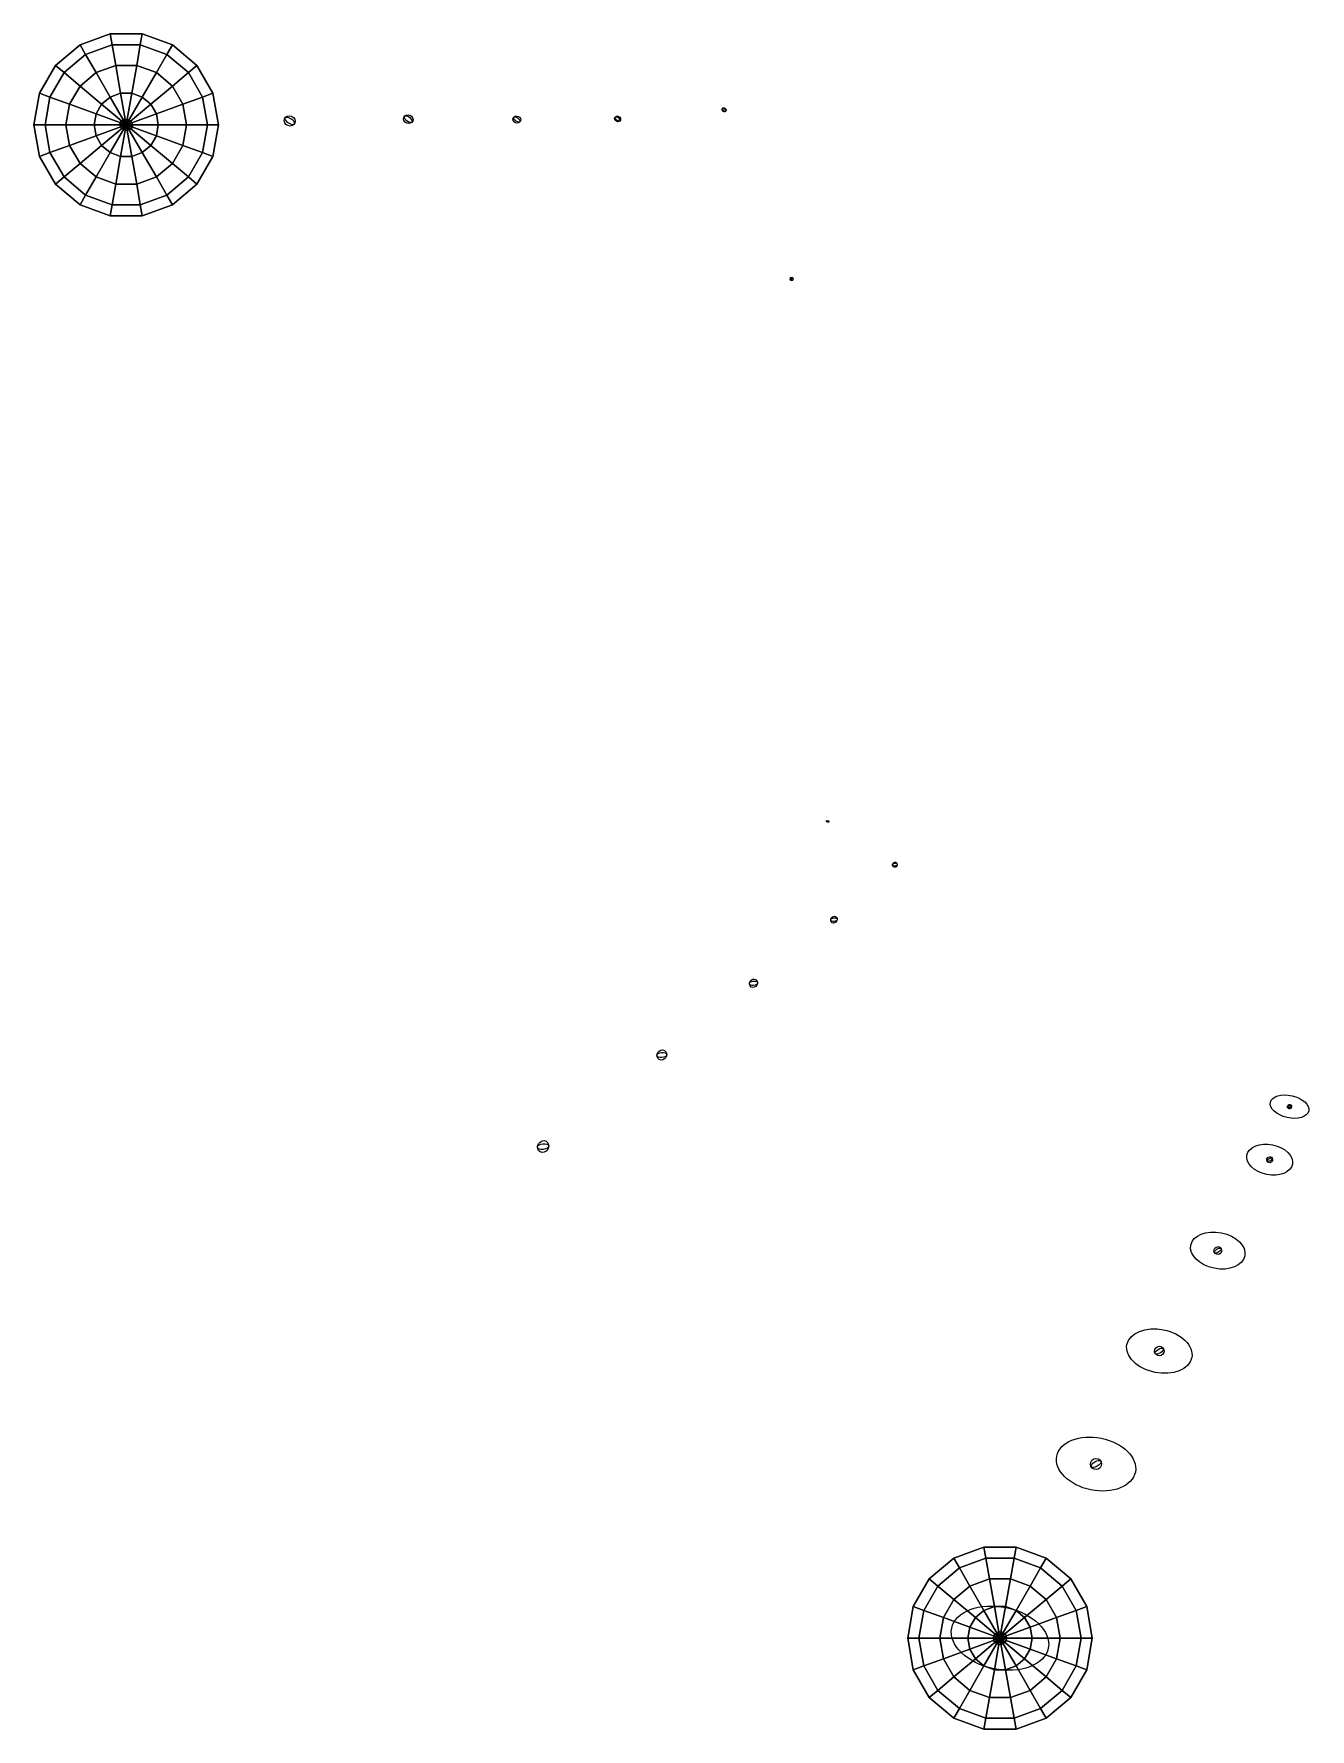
# Model space of a CAD drawing. Header units: metres. Extents: x -0.98 to 0.98, y -0.87 to 0.89.
# Drawn here: x -0.981 to -0.301, y -0.856 to 0.048 of the extents above; entities that cross this region are included whole.
import ezdxf

# ---------------------------------------------------------------- set-up
doc = ezdxf.new("R2010")
doc.units = ezdxf.units.M

msp = doc.modelspace()

# ---------------------------------------------------------------- linework, layer by layer
at = {"color": 0, "extrusion": (0.181038, 0.80355, 0.567038)}
msp.add_circle((0.18882, 7.65038, 4.56325), 0.0105, dxfattribs=at)
at = {"color": 0, "extrusion": (0.149884, 0.746003, 0.648856)}
msp.add_circle((0.2071, 5.99313, 4.31596), 0.01238, dxfattribs=at)
at = {"color": 0, "extrusion": (0.148732, 0.739775, 0.65621)}
msp.add_circle((0.2246, 4.75428, 3.26299), 0.01471, dxfattribs=at)
at = {"color": 0, "extrusion": (0.149362, 0.738587, 0.657404)}
msp.add_circle((0.24379, 3.45509, 2.0633), 0.01764, dxfattribs=at)
at = {"color": 0, "extrusion": (0.149833, 0.73984, 0.655886)}
msp.add_circle((0.26473, 2.05555, 0.7495), 0.0214, dxfattribs=at)
at = {"color": 0, "extrusion": (0.156265, 0.758939, 0.632133)}
msp.add_circle((0.29363, 0.55919, -0.68544), 0.02631, dxfattribs=at)
at = {"layer": '1', "color": 1, "extrusion": (0.47038, 0.774824, -0.422362)}
msp.add_circle((0.72328, 2.02055, -1.42323), 0.00303, dxfattribs=at)
at = {"layer": '1', "color": 1, "extrusion": (0.477483, 0.769772, -0.423629)}
msp.add_circle((0.66579, 3.73964, -2.20092), 0.00257, dxfattribs=at)
at = {"layer": '1', "color": 1, "extrusion": (0.483519, 0.766747, -0.422265)}
msp.add_circle((0.61365, 5.33061, -2.90639), 0.0021, dxfattribs=at)
at = {"layer": '1', "color": 1, "extrusion": (0.489148, 0.764749, -0.419397)}
msp.add_circle((0.56605, 6.80649, -3.53928), 0.00163, dxfattribs=at)
at = {"layer": '1', "color": 1, "extrusion": (0.474268, 0.787354, -0.393883)}
msp.add_circle((0.52937, 8.28936, -3.88894), 0.00117, dxfattribs=at)
at = {"layer": '1', "color": 1, "extrusion": (0.109949, 0.960091, -0.25717)}
msp.add_circle((0.51201, 9.29215, -2.92053), 0.000933, dxfattribs=at)
at = {"layer": '1', "color": 1, "extrusion": (-0.046466, 0.907824, -0.416769)}
msp.add_circle((0.54153, 7.48769, -3.83722), 0.0014, dxfattribs=at)
at = {"layer": '1', "color": 1, "extrusion": (-0.077703, 0.903528, -0.421426)}
msp.add_circle((0.58886, 6.07703, -3.23747), 0.00187, dxfattribs=at)
at = {"layer": '1', "color": 1, "extrusion": (-0.088041, 0.901885, -0.422909)}
msp.add_circle((0.63914, 4.54979, -2.56221), 0.00233, dxfattribs=at)
at = {"layer": '1', "color": 1, "extrusion": (-0.092684, 0.901378, -0.422999)}
msp.add_circle((0.69372, 2.8934, -1.82241), 0.0028, dxfattribs=at)
at = {"layer": '1', "color": 1, "extrusion": (-0.453541, 0.799468, 0.393893)}
msp.add_circle((0.52938, 8.28932, 3.22398), 0.00117, dxfattribs=at)
at = {"layer": '1', "color": 1, "extrusion": (-0.086355, 0.909032, -0.407681)}
msp.add_circle((0.75802, 1.09478, -1.00944), 0.00327, dxfattribs=at)
at = {"layer": '1', "color": 1, "extrusion": (-0.481986, 0.769277, 0.419407)}
msp.add_circle((0.56605, 6.80646, 2.81776), 0.00163, dxfattribs=at)
at = {"layer": '1', "color": 1, "extrusion": (-0.477514, 0.770497, 0.422274)}
msp.add_circle((0.61365, 5.33058, 2.12346), 0.0021, dxfattribs=at)
at = {"layer": '1', "color": 1, "extrusion": (-0.471543, 0.773421, 0.423636)}
msp.add_circle((0.6658, 3.73963, 1.35137), 0.00257, dxfattribs=at)
at = {"layer": '1', "color": 1, "extrusion": (-0.466554, 0.777131, 0.422368)}
msp.add_circle((0.72328, 2.02054, 0.50139), 0.00303, dxfattribs=at)
at = {"layer": '2', "color": 2, "extrusion": (-0.276814, 0.170895, 0.945605)}
msp.add_circle((0.60926, 2.90123, 8.40231), 0.00117, dxfattribs=at)
at = {"layer": '2', "color": 2, "extrusion": (-0.185871, 0.146293, 0.971623)}
msp.add_circle((0.63299, 1.82682, 7.13092), 0.00163, dxfattribs=at)
at = {"layer": '2', "color": 2, "extrusion": (-0.173795, 0.149778, 0.973325)}
msp.add_circle((0.68322, 1.43795, 5.54673), 0.0021, dxfattribs=at)
at = {"layer": '2', "color": 2, "extrusion": (-0.169083, 0.153248, 0.973615)}
msp.add_circle((0.7405, 1.05646, 3.81967), 0.00257, dxfattribs=at)
at = {"layer": '2', "color": 2, "extrusion": (-0.167042, 0.15736, 0.973311)}
msp.add_circle((0.80435, 0.65179, 1.94558), 0.00303, dxfattribs=at)
at = {"layer": '2', "color": 2, "extrusion": (-0.167371, 0.180116, 0.969301)}
msp.add_circle((0.89084, 0.2657, -0.0674), 0.0035, dxfattribs=at)
at = {"layer": '3', "color": 3, "extrusion": (0.254595, 0.473601, 0.843139)}
msp.add_circle((0.54387, 5.15932, 7.56328), 0.00117, dxfattribs=at)
at = {"layer": '3', "color": 3, "extrusion": (0.200338, 0.471033, 0.859065)}
msp.add_circle((0.85771, 0.52921, 0.1755), 0.0035, dxfattribs=at)
at = {"layer": '3', "color": 3, "extrusion": (0.174347, 0.448256, 0.876738)}
msp.add_circle((0.78815, 1.43681, 1.98638), 0.00303, dxfattribs=at)
at = {"layer": '3', "color": 3, "extrusion": (0.181868, 0.444743, 0.877)}
msp.add_circle((0.7246, 2.33268, 3.64772), 0.00257, dxfattribs=at)
at = {"layer": '3', "color": 3, "extrusion": (0.19415, 0.442446, 0.875527)}
msp.add_circle((0.66383, 3.18002, 5.16584), 0.0021, dxfattribs=at)
at = {"layer": '3', "color": 3, "extrusion": (0.221635, 0.44268, 0.868857)}
msp.add_circle((0.60045, 4.05199, 6.51123), 0.00163, dxfattribs=at)
at = {"layer": '3', "color": 3, "extrusion": (0.024114, -0.363031, -0.931465)}
msp.add_circle((-0.58131, 3.85123, -9.73935), 0.000933, dxfattribs=at)
at = {"layer": '3', "color": 3, "extrusion": (0.387767, -0.237691, 0.890584)}
msp.add_circle((-0.60929, 4.03574, 7.3773), 0.0014, dxfattribs=at)
at = {"layer": '3', "color": 3, "extrusion": (0.420235, -0.231401, 0.877415)}
msp.add_circle((-0.63891, 3.54514, 5.89763), 0.00187, dxfattribs=at)
at = {"layer": '3', "color": 3, "extrusion": (0.416038, -0.239519, 0.877236)}
msp.add_circle((-0.69491, 2.75324, 4.42841), 0.00233, dxfattribs=at)
at = {"layer": '3', "color": 3, "extrusion": (0.410841, -0.24451, 0.878308)}
msp.add_circle((-0.75692, 1.887, 2.83557), 0.0028, dxfattribs=at)
at = {"layer": '3', "color": 3, "extrusion": (0.410884, -0.235942, 0.880628)}
msp.add_circle((-0.826, 0.9716, 1.07974), 0.00327, dxfattribs=at)
at = {"layer": '4', "color": 4, "extrusion": (0.455529, 0.789047, -0.412187)}
msp.add_circle((0.8072, 0.19208, -0.59838), 0.0035, dxfattribs=at)
at = {"layer": '4', "color": 4, "extrusion": (-0.455577, 0.789035, 0.412157)}
msp.add_circle((0.80718, 0.19209, -0.42462), 0.0035, dxfattribs=at)
at = {"layer": '5', "color": 5, "extrusion": (0.78682, 0.617182, 0)}
msp.add_circle((0.29148, 10.4731, -0.50486), 0.0007, dxfattribs=at)
at = {"layer": '6', "color": 6}
msp.add_circle((-0.46599, -0.80721, -0.5), 0.0035, dxfattribs=at)
at = {"layer": 'Supports', "color": 1}
for points in [[(-0.93958, 0.04264, 0.39665), (-0.95371, 0.0375, 0.39665), (-0.95668, 0.04264, 0.41297), (-0.94061, 0.04849, 0.41297)], [(-0.94061, 0.04849, 0.41297), (-0.95668, 0.04264, 0.41297), (-0.95668, 0.04264, 0.43033), (-0.94061, 0.04849, 0.43033)], [(-0.94061, 0.04849, 0.43033), (-0.95668, 0.04264, 0.43033), (-0.95371, 0.0375, 0.44665), (-0.93958, 0.04264, 0.44665)], [(-0.92454, 0.04264, 0.39665), (-0.93958, 0.04264, 0.39665), (-0.94061, 0.04849, 0.41297), (-0.92351, 0.04849, 0.41297)], [(-0.92351, 0.04849, 0.41297), (-0.94061, 0.04849, 0.41297), (-0.94061, 0.04849, 0.43033), (-0.92351, 0.04849, 0.43033)], [(-0.92351, 0.04849, 0.43033), (-0.94061, 0.04849, 0.43033), (-0.93958, 0.04264, 0.44665), (-0.92454, 0.04264, 0.44665)], [(-0.91041, 0.0375, 0.39665), (-0.92454, 0.04264, 0.39665), (-0.92351, 0.04849, 0.41297), (-0.90744, 0.04264, 0.41297)], [(-0.90744, 0.04264, 0.43033), (-0.92351, 0.04849, 0.43033), (-0.92454, 0.04264, 0.44665), (-0.91041, 0.0375, 0.44665)], [(-0.90744, 0.04264, 0.41297), (-0.92351, 0.04849, 0.41297), (-0.92351, 0.04849, 0.43033), (-0.90744, 0.04264, 0.43033)], [(-0.95371, 0.0375, 0.39665), (-0.96523, 0.02783, 0.39665), (-0.96978, 0.03165, 0.41297), (-0.95668, 0.04264, 0.41297)], [(-0.95668, 0.04264, 0.41297), (-0.96978, 0.03165, 0.41297), (-0.96978, 0.03165, 0.43033), (-0.95668, 0.04264, 0.43033)], [(-0.95668, 0.04264, 0.43033), (-0.96978, 0.03165, 0.43033), (-0.96523, 0.02783, 0.44665), (-0.95371, 0.0375, 0.44665)], [(-0.94813, 0.02783, 0.38335), (-0.95668, 0.02066, 0.38335), (-0.96523, 0.02783, 0.39665), (-0.95371, 0.0375, 0.39665)], [(-0.95371, 0.0375, 0.44665), (-0.96523, 0.02783, 0.44665), (-0.95668, 0.02066, 0.45995), (-0.94813, 0.02783, 0.45995)], [(-0.93764, 0.03165, 0.38335), (-0.94813, 0.02783, 0.38335), (-0.95371, 0.0375, 0.39665), (-0.93958, 0.04264, 0.39665)], [(-0.93958, 0.04264, 0.44665), (-0.95371, 0.0375, 0.44665), (-0.94813, 0.02783, 0.45995), (-0.93764, 0.03165, 0.45995)], [(-0.92648, 0.03165, 0.38335), (-0.93764, 0.03165, 0.38335), (-0.93958, 0.04264, 0.39665), (-0.92454, 0.04264, 0.39665)], [(-0.92454, 0.04264, 0.44665), (-0.93958, 0.04264, 0.44665), (-0.93764, 0.03165, 0.45995), (-0.92648, 0.03165, 0.45995)], [(-0.91599, 0.02783, 0.38335), (-0.92648, 0.03165, 0.38335), (-0.92454, 0.04264, 0.39665), (-0.91041, 0.0375, 0.39665)], [(-0.91041, 0.0375, 0.44665), (-0.92454, 0.04264, 0.44665), (-0.92648, 0.03165, 0.45995), (-0.91599, 0.02783, 0.45995)], [(-0.90744, 0.02066, 0.38335), (-0.91599, 0.02783, 0.38335), (-0.91041, 0.0375, 0.39665), (-0.89889, 0.02783, 0.39665)], [(-0.89889, 0.02783, 0.44665), (-0.91041, 0.0375, 0.44665), (-0.91599, 0.02783, 0.45995), (-0.90744, 0.02066, 0.45995)], [(-0.89889, 0.02783, 0.39665), (-0.91041, 0.0375, 0.39665), (-0.90744, 0.04264, 0.41297), (-0.89434, 0.03165, 0.41297)], [(-0.89434, 0.03165, 0.43033), (-0.90744, 0.04264, 0.43033), (-0.91041, 0.0375, 0.44665), (-0.89889, 0.02783, 0.44665)], [(-0.89434, 0.03165, 0.41297), (-0.90744, 0.04264, 0.41297), (-0.90744, 0.04264, 0.43033), (-0.89434, 0.03165, 0.43033)], [(-0.96523, 0.02783, 0.39665), (-0.97275, 0.01481, 0.39665), (-0.97833, 0.01684, 0.41297), (-0.96978, 0.03165, 0.41297)], [(-0.96978, 0.03165, 0.41297), (-0.97833, 0.01684, 0.41297), (-0.97833, 0.01684, 0.43033), (-0.96978, 0.03165, 0.43033)], [(-0.96978, 0.03165, 0.43033), (-0.97833, 0.01684, 0.43033), (-0.97275, 0.01481, 0.44665), (-0.96523, 0.02783, 0.44665)], [(-0.95668, 0.02066, 0.38335), (-0.96226, 0.01099, 0.38335), (-0.97275, 0.01481, 0.39665), (-0.96523, 0.02783, 0.39665)], [(-0.96523, 0.02783, 0.44665), (-0.97275, 0.01481, 0.44665), (-0.96226, 0.01099, 0.45995), (-0.95668, 0.02066, 0.45995)], [(-0.94061, 0.01481, 0.37467), (-0.94516, 0.01099, 0.37467), (-0.95668, 0.02066, 0.38335), (-0.94813, 0.02783, 0.38335)], [(-0.94813, 0.02783, 0.45995), (-0.95668, 0.02066, 0.45995), (-0.94516, 0.01099, 0.46864), (-0.94061, 0.01481, 0.46864)], [(-0.93503, 0.01684, 0.37467), (-0.94061, 0.01481, 0.37467), (-0.94813, 0.02783, 0.38335), (-0.93764, 0.03165, 0.38335)], [(-0.93764, 0.03165, 0.45995), (-0.94813, 0.02783, 0.45995), (-0.94061, 0.01481, 0.46864), (-0.93503, 0.01684, 0.46864)], [(-0.92909, 0.01684, 0.37467), (-0.93503, 0.01684, 0.37467), (-0.93764, 0.03165, 0.38335), (-0.92648, 0.03165, 0.38335)], [(-0.92648, 0.03165, 0.45995), (-0.93764, 0.03165, 0.45995), (-0.93503, 0.01684, 0.46864), (-0.92909, 0.01684, 0.46864)], [(-0.92351, 0.01481, 0.37467), (-0.92909, 0.01684, 0.37467), (-0.92648, 0.03165, 0.38335), (-0.91599, 0.02783, 0.38335)], [(-0.91599, 0.02783, 0.45995), (-0.92648, 0.03165, 0.45995), (-0.92909, 0.01684, 0.46864), (-0.92351, 0.01481, 0.46864)], [(-0.91896, 0.01099, 0.37467), (-0.92351, 0.01481, 0.37467), (-0.91599, 0.02783, 0.38335), (-0.90744, 0.02066, 0.38335)], [(-0.90744, 0.02066, 0.45995), (-0.91599, 0.02783, 0.45995), (-0.92351, 0.01481, 0.46864), (-0.91896, 0.01099, 0.46864)], [(-0.90186, 0.01099, 0.38335), (-0.90744, 0.02066, 0.38335), (-0.89889, 0.02783, 0.39665), (-0.89137, 0.01481, 0.39665)], [(-0.89137, 0.01481, 0.44665), (-0.89889, 0.02783, 0.44665), (-0.90744, 0.02066, 0.45995), (-0.90186, 0.01099, 0.45995)], [(-0.89137, 0.01481, 0.39665), (-0.89889, 0.02783, 0.39665), (-0.89434, 0.03165, 0.41297), (-0.88579, 0.01684, 0.41297)], [(-0.88579, 0.01684, 0.43033), (-0.89434, 0.03165, 0.43033), (-0.89889, 0.02783, 0.44665), (-0.89137, 0.01481, 0.44665)], [(-0.88579, 0.01684, 0.41297), (-0.89434, 0.03165, 0.41297), (-0.89434, 0.03165, 0.43033), (-0.88579, 0.01684, 0.43033)], [(-0.94516, 0.01099, 0.37467), (-0.94813, 0.00585, 0.37467), (-0.96226, 0.01099, 0.38335), (-0.95668, 0.02066, 0.38335)], [(-0.95668, 0.02066, 0.45995), (-0.96226, 0.01099, 0.45995), (-0.94813, 0.00585, 0.46864), (-0.94516, 0.01099, 0.46864)], [(-0.91599, 0.00585, 0.37467), (-0.91896, 0.01099, 0.37467), (-0.90744, 0.02066, 0.38335), (-0.90186, 0.01099, 0.38335)], [(-0.90186, 0.01099, 0.45995), (-0.90744, 0.02066, 0.45995), (-0.91896, 0.01099, 0.46864), (-0.91599, 0.00585, 0.46864)], [(-0.97275, 0.01481, 0.39665), (-0.97536, 0, 0.39665), (-0.9813, 0, 0.41297), (-0.97833, 0.01684, 0.41297)], [(-0.97833, 0.01684, 0.41297), (-0.9813, 0, 0.41297), (-0.9813, 0, 0.43033), (-0.97833, 0.01684, 0.43033)], [(-0.97833, 0.01684, 0.43033), (-0.9813, 0, 0.43033), (-0.97536, 0, 0.44665), (-0.97275, 0.01481, 0.44665)], [(-0.96226, 0.01099, 0.38335), (-0.9642, 0, 0.38335), (-0.97536, 0, 0.39665), (-0.97275, 0.01481, 0.39665)], [(-0.97275, 0.01481, 0.44665), (-0.97536, 0, 0.44665), (-0.9642, 0, 0.45995), (-0.96226, 0.01099, 0.45995)], [(-0.94813, 0.00585, 0.37467), (-0.94916, 0, 0.37467), (-0.9642, 0, 0.38335), (-0.96226, 0.01099, 0.38335)], [(-0.96226, 0.01099, 0.45995), (-0.9642, 0, 0.45995), (-0.94916, 0, 0.46864), (-0.94813, 0.00585, 0.46864)], [(-0.93206, 0, 0.37165), (-0.93206, 0, 0.37165), (-0.94813, 0.00585, 0.37467), (-0.94516, 0.01099, 0.37467)], [(-0.93206, 0, 0.37165), (-0.93206, 0, 0.37165), (-0.94516, 0.01099, 0.37467), (-0.94061, 0.01481, 0.37467)], [(-0.93206, 0, 0.37165), (-0.93206, 0, 0.37165), (-0.94061, 0.01481, 0.37467), (-0.93503, 0.01684, 0.37467)], [(-0.93206, 0, 0.37165), (-0.93206, 0, 0.37165), (-0.93503, 0.01684, 0.37467), (-0.92909, 0.01684, 0.37467)], [(-0.92909, 0.01684, 0.46864), (-0.93503, 0.01684, 0.46864), (-0.93206, 0, 0.47165)], [(-0.93206, 0, 0.37165), (-0.93206, 0, 0.37165), (-0.92909, 0.01684, 0.37467), (-0.92351, 0.01481, 0.37467)], [(-0.93206, 0, 0.37165), (-0.93206, 0, 0.37165), (-0.92351, 0.01481, 0.37467), (-0.91896, 0.01099, 0.37467)], [(-0.93206, 0, 0.37165), (-0.93206, 0, 0.37165), (-0.91896, 0.01099, 0.37467), (-0.91599, 0.00585, 0.37467)], [(-0.91496, 0, 0.37467), (-0.91599, 0.00585, 0.37467), (-0.90186, 0.01099, 0.38335), (-0.89992, 0, 0.38335)], [(-0.89992, 0, 0.45995), (-0.90186, 0.01099, 0.45995), (-0.91599, 0.00585, 0.46864), (-0.91496, 0, 0.46864)], [(-0.89992, 0, 0.38335), (-0.90186, 0.01099, 0.38335), (-0.89137, 0.01481, 0.39665), (-0.88876, 0, 0.39665)], [(-0.88876, 0, 0.44665), (-0.89137, 0.01481, 0.44665), (-0.90186, 0.01099, 0.45995), (-0.89992, 0, 0.45995)], [(-0.88876, 0, 0.39665), (-0.89137, 0.01481, 0.39665), (-0.88579, 0.01684, 0.41297), (-0.88282, 0, 0.41297)], [(-0.88282, 0, 0.43033), (-0.88579, 0.01684, 0.43033), (-0.89137, 0.01481, 0.44665), (-0.88876, 0, 0.44665)], [(-0.88282, 0, 0.41297), (-0.88579, 0.01684, 0.41297), (-0.88579, 0.01684, 0.43033), (-0.88282, 0, 0.43033)], [(-0.93206, 0, 0.37165), (-0.93206, 0, 0.37165), (-0.94916, 0, 0.37467), (-0.94813, 0.00585, 0.37467)], [(-0.93206, 0, 0.37165), (-0.93206, 0, 0.37165), (-0.91599, 0.00585, 0.37467), (-0.91496, 0, 0.37467)], [(-0.97536, 0, 0.39665), (-0.97275, -0.01481, 0.39665), (-0.97833, -0.01684, 0.41297), (-0.9813, 0, 0.41297)], [(-0.9813, 0, 0.41297), (-0.97833, -0.01684, 0.41297), (-0.97833, -0.01684, 0.43033), (-0.9813, 0, 0.43033)], [(-0.9813, 0, 0.43033), (-0.97833, -0.01684, 0.43033), (-0.97275, -0.01481, 0.44665), (-0.97536, 0, 0.44665)], [(-0.9642, 0, 0.38335), (-0.96226, -0.01099, 0.38335), (-0.97275, -0.01481, 0.39665), (-0.97536, 0, 0.39665)], [(-0.97536, 0, 0.44665), (-0.97275, -0.01481, 0.44665), (-0.96226, -0.01099, 0.45995), (-0.9642, 0, 0.45995)], [(-0.94916, 0, 0.37467), (-0.94813, -0.00585, 0.37467), (-0.96226, -0.01099, 0.38335), (-0.9642, 0, 0.38335)], [(-0.9642, 0, 0.45995), (-0.96226, -0.01099, 0.45995), (-0.94813, -0.00585, 0.46864), (-0.94916, 0, 0.46864)], [(-0.94813, -0.00585, 0.37467), (-0.94516, -0.01099, 0.37467), (-0.95668, -0.02066, 0.38335), (-0.96226, -0.01099, 0.38335)], [(-0.96226, -0.01099, 0.45995), (-0.95668, -0.02066, 0.45995), (-0.94516, -0.01099, 0.46864), (-0.94813, -0.00585, 0.46864)], [(-0.93206, 0, 0.37165), (-0.93206, 0, 0.37165), (-0.94813, -0.00585, 0.37467), (-0.94916, 0, 0.37467)], [(-0.93206, 0, 0.37165), (-0.93206, 0, 0.37165), (-0.94516, -0.01099, 0.37467), (-0.94813, -0.00585, 0.37467)], [(-0.93206, 0, 0.37165), (-0.93206, 0, 0.37165), (-0.94061, -0.01481, 0.37467), (-0.94516, -0.01099, 0.37467)], [(-0.93206, 0, 0.37165), (-0.93206, 0, 0.37165), (-0.93503, -0.01684, 0.37467), (-0.94061, -0.01481, 0.37467)], [(-0.93206, 0, 0.37165), (-0.93206, 0, 0.37165), (-0.92909, -0.01684, 0.37467), (-0.93503, -0.01684, 0.37467)], [(-0.93503, -0.01684, 0.46864), (-0.92909, -0.01684, 0.46864), (-0.93206, 0, 0.47165)], [(-0.93206, 0, 0.37165), (-0.93206, 0, 0.37165), (-0.92351, -0.01481, 0.37467), (-0.92909, -0.01684, 0.37467)], [(-0.93206, 0, 0.37165), (-0.93206, 0, 0.37165), (-0.91896, -0.01099, 0.37467), (-0.92351, -0.01481, 0.37467)], [(-0.93206, 0, 0.37165), (-0.93206, 0, 0.37165), (-0.91599, -0.00585, 0.37467), (-0.91896, -0.01099, 0.37467)], [(-0.93206, 0, 0.37165), (-0.93206, 0, 0.37165), (-0.91496, 0, 0.37467), (-0.91599, -0.00585, 0.37467)], [(-0.91896, -0.01099, 0.37467), (-0.91599, -0.00585, 0.37467), (-0.90186, -0.01099, 0.38335), (-0.90744, -0.02066, 0.38335)], [(-0.90744, -0.02066, 0.45995), (-0.90186, -0.01099, 0.45995), (-0.91599, -0.00585, 0.46864), (-0.91896, -0.01099, 0.46864)], [(-0.91599, -0.00585, 0.37467), (-0.91496, 0, 0.37467), (-0.89992, 0, 0.38335), (-0.90186, -0.01099, 0.38335)], [(-0.90186, -0.01099, 0.45995), (-0.89992, 0, 0.45995), (-0.91496, 0, 0.46864), (-0.91599, -0.00585, 0.46864)], [(-0.90186, -0.01099, 0.38335), (-0.89992, 0, 0.38335), (-0.88876, 0, 0.39665), (-0.89137, -0.01481, 0.39665)], [(-0.89137, -0.01481, 0.44665), (-0.88876, 0, 0.44665), (-0.89992, 0, 0.45995), (-0.90186, -0.01099, 0.45995)], [(-0.89137, -0.01481, 0.39665), (-0.88876, 0, 0.39665), (-0.88282, 0, 0.41297), (-0.88579, -0.01684, 0.41297)], [(-0.88579, -0.01684, 0.43033), (-0.88282, 0, 0.43033), (-0.88876, 0, 0.44665), (-0.89137, -0.01481, 0.44665)], [(-0.88579, -0.01684, 0.41297), (-0.88282, 0, 0.41297), (-0.88282, 0, 0.43033), (-0.88579, -0.01684, 0.43033)], [(-0.97275, -0.01481, 0.39665), (-0.96523, -0.02783, 0.39665), (-0.96978, -0.03165, 0.41297), (-0.97833, -0.01684, 0.41297)], [(-0.97833, -0.01684, 0.43033), (-0.96978, -0.03165, 0.43033), (-0.96523, -0.02783, 0.44665), (-0.97275, -0.01481, 0.44665)], [(-0.97833, -0.01684, 0.41297), (-0.96978, -0.03165, 0.41297), (-0.96978, -0.03165, 0.43033), (-0.97833, -0.01684, 0.43033)], [(-0.96226, -0.01099, 0.38335), (-0.95668, -0.02066, 0.38335), (-0.96523, -0.02783, 0.39665), (-0.97275, -0.01481, 0.39665)], [(-0.97275, -0.01481, 0.44665), (-0.96523, -0.02783, 0.44665), (-0.95668, -0.02066, 0.45995), (-0.96226, -0.01099, 0.45995)], [(-0.94516, -0.01099, 0.37467), (-0.94061, -0.01481, 0.37467), (-0.94813, -0.02783, 0.38335), (-0.95668, -0.02066, 0.38335)], [(-0.95668, -0.02066, 0.45995), (-0.94813, -0.02783, 0.45995), (-0.94061, -0.01481, 0.46864), (-0.94516, -0.01099, 0.46864)], [(-0.94061, -0.01481, 0.37467), (-0.93503, -0.01684, 0.37467), (-0.93764, -0.03165, 0.38335), (-0.94813, -0.02783, 0.38335)], [(-0.94813, -0.02783, 0.45995), (-0.93764, -0.03165, 0.45995), (-0.93503, -0.01684, 0.46864), (-0.94061, -0.01481, 0.46864)], [(-0.93503, -0.01684, 0.37467), (-0.92909, -0.01684, 0.37467), (-0.92648, -0.03165, 0.38335), (-0.93764, -0.03165, 0.38335)], [(-0.93764, -0.03165, 0.45995), (-0.92648, -0.03165, 0.45995), (-0.92909, -0.01684, 0.46864), (-0.93503, -0.01684, 0.46864)], [(-0.92909, -0.01684, 0.37467), (-0.92351, -0.01481, 0.37467), (-0.91599, -0.02783, 0.38335), (-0.92648, -0.03165, 0.38335)], [(-0.92648, -0.03165, 0.45995), (-0.91599, -0.02783, 0.45995), (-0.92351, -0.01481, 0.46864), (-0.92909, -0.01684, 0.46864)], [(-0.92351, -0.01481, 0.37467), (-0.91896, -0.01099, 0.37467), (-0.90744, -0.02066, 0.38335), (-0.91599, -0.02783, 0.38335)], [(-0.91599, -0.02783, 0.45995), (-0.90744, -0.02066, 0.45995), (-0.91896, -0.01099, 0.46864), (-0.92351, -0.01481, 0.46864)], [(-0.90744, -0.02066, 0.38335), (-0.90186, -0.01099, 0.38335), (-0.89137, -0.01481, 0.39665), (-0.89889, -0.02783, 0.39665)], [(-0.89889, -0.02783, 0.44665), (-0.89137, -0.01481, 0.44665), (-0.90186, -0.01099, 0.45995), (-0.90744, -0.02066, 0.45995)], [(-0.89889, -0.02783, 0.39665), (-0.89137, -0.01481, 0.39665), (-0.88579, -0.01684, 0.41297), (-0.89434, -0.03165, 0.41297)], [(-0.89434, -0.03165, 0.43033), (-0.88579, -0.01684, 0.43033), (-0.89137, -0.01481, 0.44665), (-0.89889, -0.02783, 0.44665)], [(-0.89434, -0.03165, 0.41297), (-0.88579, -0.01684, 0.41297), (-0.88579, -0.01684, 0.43033), (-0.89434, -0.03165, 0.43033)], [(-0.95668, -0.02066, 0.38335), (-0.94813, -0.02783, 0.38335), (-0.95371, -0.0375, 0.39665), (-0.96523, -0.02783, 0.39665)], [(-0.96523, -0.02783, 0.44665), (-0.95371, -0.0375, 0.44665), (-0.94813, -0.02783, 0.45995), (-0.95668, -0.02066, 0.45995)], [(-0.91599, -0.02783, 0.38335), (-0.90744, -0.02066, 0.38335), (-0.89889, -0.02783, 0.39665), (-0.91041, -0.0375, 0.39665)], [(-0.91041, -0.0375, 0.44665), (-0.89889, -0.02783, 0.44665), (-0.90744, -0.02066, 0.45995), (-0.91599, -0.02783, 0.45995)], [(-0.96523, -0.02783, 0.39665), (-0.95371, -0.0375, 0.39665), (-0.95668, -0.04264, 0.41297), (-0.96978, -0.03165, 0.41297)], [(-0.96978, -0.03165, 0.43033), (-0.95668, -0.04264, 0.43033), (-0.95371, -0.0375, 0.44665), (-0.96523, -0.02783, 0.44665)], [(-0.96978, -0.03165, 0.41297), (-0.95668, -0.04264, 0.41297), (-0.95668, -0.04264, 0.43033), (-0.96978, -0.03165, 0.43033)], [(-0.94813, -0.02783, 0.38335), (-0.93764, -0.03165, 0.38335), (-0.93958, -0.04264, 0.39665), (-0.95371, -0.0375, 0.39665)], [(-0.95371, -0.0375, 0.44665), (-0.93958, -0.04264, 0.44665), (-0.93764, -0.03165, 0.45995), (-0.94813, -0.02783, 0.45995)], [(-0.93764, -0.03165, 0.38335), (-0.92648, -0.03165, 0.38335), (-0.92454, -0.04264, 0.39665), (-0.93958, -0.04264, 0.39665)], [(-0.93958, -0.04264, 0.44665), (-0.92454, -0.04264, 0.44665), (-0.92648, -0.03165, 0.45995), (-0.93764, -0.03165, 0.45995)], [(-0.92648, -0.03165, 0.38335), (-0.91599, -0.02783, 0.38335), (-0.91041, -0.0375, 0.39665), (-0.92454, -0.04264, 0.39665)], [(-0.92454, -0.04264, 0.44665), (-0.91041, -0.0375, 0.44665), (-0.91599, -0.02783, 0.45995), (-0.92648, -0.03165, 0.45995)], [(-0.91041, -0.0375, 0.39665), (-0.89889, -0.02783, 0.39665), (-0.89434, -0.03165, 0.41297), (-0.90744, -0.04264, 0.41297)], [(-0.90744, -0.04264, 0.43033), (-0.89434, -0.03165, 0.43033), (-0.89889, -0.02783, 0.44665), (-0.91041, -0.0375, 0.44665)], [(-0.90744, -0.04264, 0.41297), (-0.89434, -0.03165, 0.41297), (-0.89434, -0.03165, 0.43033), (-0.90744, -0.04264, 0.43033)], [(-0.95371, -0.0375, 0.39665), (-0.93958, -0.04264, 0.39665), (-0.94061, -0.04849, 0.41297), (-0.95668, -0.04264, 0.41297)], [(-0.95668, -0.04264, 0.43033), (-0.94061, -0.04849, 0.43033), (-0.93958, -0.04264, 0.44665), (-0.95371, -0.0375, 0.44665)], [(-0.95668, -0.04264, 0.41297), (-0.94061, -0.04849, 0.41297), (-0.94061, -0.04849, 0.43033), (-0.95668, -0.04264, 0.43033)], [(-0.93958, -0.04264, 0.39665), (-0.92454, -0.04264, 0.39665), (-0.92351, -0.04849, 0.41297), (-0.94061, -0.04849, 0.41297)], [(-0.94061, -0.04849, 0.43033), (-0.92351, -0.04849, 0.43033), (-0.92454, -0.04264, 0.44665), (-0.93958, -0.04264, 0.44665)], [(-0.92454, -0.04264, 0.39665), (-0.91041, -0.0375, 0.39665), (-0.90744, -0.04264, 0.41297), (-0.92351, -0.04849, 0.41297)], [(-0.92351, -0.04849, 0.43033), (-0.90744, -0.04264, 0.43033), (-0.91041, -0.0375, 0.44665), (-0.92454, -0.04264, 0.44665)], [(-0.92351, -0.04849, 0.41297), (-0.90744, -0.04264, 0.41297), (-0.90744, -0.04264, 0.43033), (-0.92351, -0.04849, 0.43033)], [(-0.94061, -0.04849, 0.41297), (-0.92351, -0.04849, 0.41297), (-0.92351, -0.04849, 0.43033), (-0.94061, -0.04849, 0.43033)], [(-0.47351, -0.76457, -0.525), (-0.48764, -0.76971, -0.525), (-0.49061, -0.76457, -0.50868), (-0.47454, -0.75872, -0.50868)], [(-0.47454, -0.75872, -0.50868), (-0.49061, -0.76457, -0.50868), (-0.49061, -0.76457, -0.49132), (-0.47454, -0.75872, -0.49132)], [(-0.47454, -0.75872, -0.49132), (-0.49061, -0.76457, -0.49132), (-0.48764, -0.76971, -0.475), (-0.47351, -0.76457, -0.475)], [(-0.45847, -0.76457, -0.525), (-0.47351, -0.76457, -0.525), (-0.47454, -0.75872, -0.50868), (-0.45744, -0.75872, -0.50868)], [(-0.45744, -0.75872, -0.50868), (-0.47454, -0.75872, -0.50868), (-0.47454, -0.75872, -0.49132), (-0.45744, -0.75872, -0.49132)], [(-0.45744, -0.75872, -0.49132), (-0.47454, -0.75872, -0.49132), (-0.47351, -0.76457, -0.475), (-0.45847, -0.76457, -0.475)], [(-0.44434, -0.76971, -0.525), (-0.45847, -0.76457, -0.525), (-0.45744, -0.75872, -0.50868), (-0.44137, -0.76457, -0.50868)], [(-0.44137, -0.76457, -0.49132), (-0.45744, -0.75872, -0.49132), (-0.45847, -0.76457, -0.475), (-0.44434, -0.76971, -0.475)], [(-0.44137, -0.76457, -0.50868), (-0.45744, -0.75872, -0.50868), (-0.45744, -0.75872, -0.49132), (-0.44137, -0.76457, -0.49132)], [(-0.48764, -0.76971, -0.525), (-0.49916, -0.77938, -0.525), (-0.50371, -0.77556, -0.50868), (-0.49061, -0.76457, -0.50868)], [(-0.49061, -0.76457, -0.50868), (-0.50371, -0.77556, -0.50868), (-0.50371, -0.77556, -0.49132), (-0.49061, -0.76457, -0.49132)], [(-0.49061, -0.76457, -0.49132), (-0.50371, -0.77556, -0.49132), (-0.49916, -0.77938, -0.475), (-0.48764, -0.76971, -0.475)], [(-0.47157, -0.77556, -0.5383), (-0.48206, -0.77938, -0.5383), (-0.48764, -0.76971, -0.525), (-0.47351, -0.76457, -0.525)], [(-0.47351, -0.76457, -0.475), (-0.48764, -0.76971, -0.475), (-0.48206, -0.77938, -0.4617), (-0.47157, -0.77556, -0.4617)], [(-0.46041, -0.77556, -0.5383), (-0.47157, -0.77556, -0.5383), (-0.47351, -0.76457, -0.525), (-0.45847, -0.76457, -0.525)], [(-0.45847, -0.76457, -0.475), (-0.47351, -0.76457, -0.475), (-0.47157, -0.77556, -0.4617), (-0.46041, -0.77556, -0.4617)], [(-0.44992, -0.77938, -0.5383), (-0.46041, -0.77556, -0.5383), (-0.45847, -0.76457, -0.525), (-0.44434, -0.76971, -0.525)], [(-0.44434, -0.76971, -0.475), (-0.45847, -0.76457, -0.475), (-0.46041, -0.77556, -0.4617), (-0.44992, -0.77938, -0.4617)], [(-0.43282, -0.77938, -0.525), (-0.44434, -0.76971, -0.525), (-0.44137, -0.76457, -0.50868), (-0.42827, -0.77556, -0.50868)], [(-0.42827, -0.77556, -0.49132), (-0.44137, -0.76457, -0.49132), (-0.44434, -0.76971, -0.475), (-0.43282, -0.77938, -0.475)], [(-0.42827, -0.77556, -0.50868), (-0.44137, -0.76457, -0.50868), (-0.44137, -0.76457, -0.49132), (-0.42827, -0.77556, -0.49132)], [(-0.49916, -0.77938, -0.525), (-0.50668, -0.7924, -0.525), (-0.51226, -0.79037, -0.50868), (-0.50371, -0.77556, -0.50868)], [(-0.50371, -0.77556, -0.50868), (-0.51226, -0.79037, -0.50868), (-0.51226, -0.79037, -0.49132), (-0.50371, -0.77556, -0.49132)], [(-0.50371, -0.77556, -0.49132), (-0.51226, -0.79037, -0.49132), (-0.50668, -0.7924, -0.475), (-0.49916, -0.77938, -0.475)], [(-0.48206, -0.77938, -0.5383), (-0.49061, -0.78655, -0.5383), (-0.49916, -0.77938, -0.525), (-0.48764, -0.76971, -0.525)], [(-0.48764, -0.76971, -0.475), (-0.49916, -0.77938, -0.475), (-0.49061, -0.78655, -0.4617), (-0.48206, -0.77938, -0.4617)], [(-0.46896, -0.79037, -0.54699), (-0.47454, -0.7924, -0.54699), (-0.48206, -0.77938, -0.5383), (-0.47157, -0.77556, -0.5383)], [(-0.47157, -0.77556, -0.4617), (-0.48206, -0.77938, -0.4617), (-0.47454, -0.7924, -0.45302), (-0.46896, -0.79037, -0.45302)], [(-0.46302, -0.79037, -0.54699), (-0.46896, -0.79037, -0.54699), (-0.47157, -0.77556, -0.5383), (-0.46041, -0.77556, -0.5383)], [(-0.46041, -0.77556, -0.4617), (-0.47157, -0.77556, -0.4617), (-0.46896, -0.79037, -0.45302), (-0.46302, -0.79037, -0.45302)], [(-0.45744, -0.7924, -0.54699), (-0.46302, -0.79037, -0.54699), (-0.46041, -0.77556, -0.5383), (-0.44992, -0.77938, -0.5383)], [(-0.44992, -0.77938, -0.4617), (-0.46041, -0.77556, -0.4617), (-0.46302, -0.79037, -0.45302), (-0.45744, -0.7924, -0.45302)], [(-0.44137, -0.78655, -0.5383), (-0.44992, -0.77938, -0.5383), (-0.44434, -0.76971, -0.525), (-0.43282, -0.77938, -0.525)], [(-0.43282, -0.77938, -0.475), (-0.44434, -0.76971, -0.475), (-0.44992, -0.77938, -0.4617), (-0.44137, -0.78655, -0.4617)], [(-0.4253, -0.7924, -0.525), (-0.43282, -0.77938, -0.525), (-0.42827, -0.77556, -0.50868), (-0.41972, -0.79037, -0.50868)], [(-0.41972, -0.79037, -0.49132), (-0.42827, -0.77556, -0.49132), (-0.43282, -0.77938, -0.475), (-0.4253, -0.7924, -0.475)], [(-0.41972, -0.79037, -0.50868), (-0.42827, -0.77556, -0.50868), (-0.42827, -0.77556, -0.49132), (-0.41972, -0.79037, -0.49132)], [(-0.49061, -0.78655, -0.5383), (-0.49619, -0.79622, -0.5383), (-0.50668, -0.7924, -0.525), (-0.49916, -0.77938, -0.525)], [(-0.49916, -0.77938, -0.475), (-0.50668, -0.7924, -0.475), (-0.49619, -0.79622, -0.4617), (-0.49061, -0.78655, -0.4617)], [(-0.47909, -0.79622, -0.54699), (-0.48206, -0.80136, -0.54699), (-0.49619, -0.79622, -0.5383), (-0.49061, -0.78655, -0.5383)], [(-0.49061, -0.78655, -0.4617), (-0.49619, -0.79622, -0.4617), (-0.48206, -0.80136, -0.45302), (-0.47909, -0.79622, -0.45302)], [(-0.47454, -0.7924, -0.54699), (-0.47909, -0.79622, -0.54699), (-0.49061, -0.78655, -0.5383), (-0.48206, -0.77938, -0.5383)], [(-0.48206, -0.77938, -0.4617), (-0.49061, -0.78655, -0.4617), (-0.47909, -0.79622, -0.45302), (-0.47454, -0.7924, -0.45302)], [(-0.45289, -0.79622, -0.54699), (-0.45744, -0.7924, -0.54699), (-0.44992, -0.77938, -0.5383), (-0.44137, -0.78655, -0.5383)], [(-0.44137, -0.78655, -0.4617), (-0.44992, -0.77938, -0.4617), (-0.45744, -0.7924, -0.45302), (-0.45289, -0.79622, -0.45302)], [(-0.44992, -0.80136, -0.54699), (-0.45289, -0.79622, -0.54699), (-0.44137, -0.78655, -0.5383), (-0.43579, -0.79622, -0.5383)], [(-0.43579, -0.79622, -0.4617), (-0.44137, -0.78655, -0.4617), (-0.45289, -0.79622, -0.45302), (-0.44992, -0.80136, -0.45302)], [(-0.43579, -0.79622, -0.5383), (-0.44137, -0.78655, -0.5383), (-0.43282, -0.77938, -0.525), (-0.4253, -0.7924, -0.525)], [(-0.4253, -0.7924, -0.475), (-0.43282, -0.77938, -0.475), (-0.44137, -0.78655, -0.4617), (-0.43579, -0.79622, -0.4617)], [(-0.50668, -0.7924, -0.525), (-0.50929, -0.80721, -0.525), (-0.51523, -0.80721, -0.50868), (-0.51226, -0.79037, -0.50868)], [(-0.51226, -0.79037, -0.50868), (-0.51523, -0.80721, -0.50868), (-0.51523, -0.80721, -0.49132), (-0.51226, -0.79037, -0.49132)], [(-0.51226, -0.79037, -0.49132), (-0.51523, -0.80721, -0.49132), (-0.50929, -0.80721, -0.475), (-0.50668, -0.7924, -0.475)], [(-0.49619, -0.79622, -0.5383), (-0.49813, -0.80721, -0.5383), (-0.50929, -0.80721, -0.525), (-0.50668, -0.7924, -0.525)], [(-0.50668, -0.7924, -0.475), (-0.50929, -0.80721, -0.475), (-0.49813, -0.80721, -0.4617), (-0.49619, -0.79622, -0.4617)], [(-0.46599, -0.80721, -0.55), (-0.46599, -0.80721, -0.55), (-0.47909, -0.79622, -0.54699), (-0.47454, -0.7924, -0.54699)], [(-0.47454, -0.7924, -0.45302), (-0.47909, -0.79622, -0.45302), (-0.46599, -0.80721, -0.45)], [(-0.46599, -0.80721, -0.55), (-0.46599, -0.80721, -0.55), (-0.47454, -0.7924, -0.54699), (-0.46896, -0.79037, -0.54699)], [(-0.46896, -0.79037, -0.45302), (-0.47454, -0.7924, -0.45302), (-0.46599, -0.80721, -0.45)], [(-0.46599, -0.80721, -0.55), (-0.46599, -0.80721, -0.55), (-0.46896, -0.79037, -0.54699), (-0.46302, -0.79037, -0.54699)], [(-0.46302, -0.79037, -0.45302), (-0.46896, -0.79037, -0.45302), (-0.46599, -0.80721, -0.45)], [(-0.46599, -0.80721, -0.55), (-0.46599, -0.80721, -0.55), (-0.46302, -0.79037, -0.54699), (-0.45744, -0.7924, -0.54699)], [(-0.45744, -0.7924, -0.45302), (-0.46302, -0.79037, -0.45302), (-0.46599, -0.80721, -0.45)], [(-0.46599, -0.80721, -0.55), (-0.46599, -0.80721, -0.55), (-0.45744, -0.7924, -0.54699), (-0.45289, -0.79622, -0.54699)], [(-0.45289, -0.79622, -0.45302), (-0.45744, -0.7924, -0.45302), (-0.46599, -0.80721, -0.45)], [(-0.43385, -0.80721, -0.5383), (-0.43579, -0.79622, -0.5383), (-0.4253, -0.7924, -0.525), (-0.42269, -0.80721, -0.525)], [(-0.42269, -0.80721, -0.475), (-0.4253, -0.7924, -0.475), (-0.43579, -0.79622, -0.4617), (-0.43385, -0.80721, -0.4617)], [(-0.42269, -0.80721, -0.525), (-0.4253, -0.7924, -0.525), (-0.41972, -0.79037, -0.50868), (-0.41675, -0.80721, -0.50868)], [(-0.41675, -0.80721, -0.49132), (-0.41972, -0.79037, -0.49132), (-0.4253, -0.7924, -0.475), (-0.42269, -0.80721, -0.475)], [(-0.41675, -0.80721, -0.50868), (-0.41972, -0.79037, -0.50868), (-0.41972, -0.79037, -0.49132), (-0.41675, -0.80721, -0.49132)], [(-0.48206, -0.80136, -0.54699), (-0.48309, -0.80721, -0.54699), (-0.49813, -0.80721, -0.5383), (-0.49619, -0.79622, -0.5383)], [(-0.49619, -0.79622, -0.4617), (-0.49813, -0.80721, -0.4617), (-0.48309, -0.80721, -0.45302), (-0.48206, -0.80136, -0.45302)], [(-0.46599, -0.80721, -0.55), (-0.46599, -0.80721, -0.55), (-0.48309, -0.80721, -0.54699), (-0.48206, -0.80136, -0.54699)], [(-0.48206, -0.80136, -0.45302), (-0.48309, -0.80721, -0.45302), (-0.46599, -0.80721, -0.45)], [(-0.46599, -0.80721, -0.55), (-0.46599, -0.80721, -0.55), (-0.48206, -0.80136, -0.54699), (-0.47909, -0.79622, -0.54699)], [(-0.47909, -0.79622, -0.45302), (-0.48206, -0.80136, -0.45302), (-0.46599, -0.80721, -0.45)], [(-0.46599, -0.80721, -0.55), (-0.46599, -0.80721, -0.55), (-0.45289, -0.79622, -0.54699), (-0.44992, -0.80136, -0.54699)], [(-0.44992, -0.80136, -0.45302), (-0.45289, -0.79622, -0.45302), (-0.46599, -0.80721, -0.45)], [(-0.46599, -0.80721, -0.55), (-0.46599, -0.80721, -0.55), (-0.44992, -0.80136, -0.54699), (-0.44889, -0.80721, -0.54699)], [(-0.44889, -0.80721, -0.45302), (-0.44992, -0.80136, -0.45302), (-0.46599, -0.80721, -0.45)], [(-0.44889, -0.80721, -0.54699), (-0.44992, -0.80136, -0.54699), (-0.43579, -0.79622, -0.5383), (-0.43385, -0.80721, -0.5383)], [(-0.43385, -0.80721, -0.4617), (-0.43579, -0.79622, -0.4617), (-0.44992, -0.80136, -0.45302), (-0.44889, -0.80721, -0.45302)], [(-0.50929, -0.80721, -0.525), (-0.50668, -0.82202, -0.525), (-0.51226, -0.82405, -0.50868), (-0.51523, -0.80721, -0.50868)], [(-0.51523, -0.80721, -0.50868), (-0.51226, -0.82405, -0.50868), (-0.51226, -0.82405, -0.49132), (-0.51523, -0.80721, -0.49132)], [(-0.51523, -0.80721, -0.49132), (-0.51226, -0.82405, -0.49132), (-0.50668, -0.82202, -0.475), (-0.50929, -0.80721, -0.475)], [(-0.49813, -0.80721, -0.5383), (-0.49619, -0.8182, -0.5383), (-0.50668, -0.82202, -0.525), (-0.50929, -0.80721, -0.525)], [(-0.50929, -0.80721, -0.475), (-0.50668, -0.82202, -0.475), (-0.49619, -0.8182, -0.4617), (-0.49813, -0.80721, -0.4617)], [(-0.48309, -0.80721, -0.54699), (-0.48206, -0.81306, -0.54699), (-0.49619, -0.8182, -0.5383), (-0.49813, -0.80721, -0.5383)], [(-0.49813, -0.80721, -0.4617), (-0.49619, -0.8182, -0.4617), (-0.48206, -0.81306, -0.45302), (-0.48309, -0.80721, -0.45302)], [(-0.48206, -0.81306, -0.54699), (-0.47909, -0.8182, -0.54699), (-0.49061, -0.82787, -0.5383), (-0.49619, -0.8182, -0.5383)], [(-0.49619, -0.8182, -0.4617), (-0.49061, -0.82787, -0.4617), (-0.47909, -0.8182, -0.45302), (-0.48206, -0.81306, -0.45302)], [(-0.46599, -0.80721, -0.55), (-0.46599, -0.80721, -0.55), (-0.48206, -0.81306, -0.54699), (-0.48309, -0.80721, -0.54699)], [(-0.48309, -0.80721, -0.45302), (-0.48206, -0.81306, -0.45302), (-0.46599, -0.80721, -0.45)], [(-0.46599, -0.80721, -0.55), (-0.46599, -0.80721, -0.55), (-0.47909, -0.8182, -0.54699), (-0.48206, -0.81306, -0.54699)], [(-0.48206, -0.81306, -0.45302), (-0.47909, -0.8182, -0.45302), (-0.46599, -0.80721, -0.45)], [(-0.46599, -0.80721, -0.55), (-0.46599, -0.80721, -0.55), (-0.47454, -0.82202, -0.54699), (-0.47909, -0.8182, -0.54699)], [(-0.47909, -0.8182, -0.45302), (-0.47454, -0.82202, -0.45302), (-0.46599, -0.80721, -0.45)], [(-0.46599, -0.80721, -0.55), (-0.46599, -0.80721, -0.55), (-0.46896, -0.82405, -0.54699), (-0.47454, -0.82202, -0.54699)], [(-0.47454, -0.82202, -0.45302), (-0.46896, -0.82405, -0.45302), (-0.46599, -0.80721, -0.45)], [(-0.46599, -0.80721, -0.55), (-0.46599, -0.80721, -0.55), (-0.46302, -0.82405, -0.54699), (-0.46896, -0.82405, -0.54699)], [(-0.46896, -0.82405, -0.45302), (-0.46302, -0.82405, -0.45302), (-0.46599, -0.80721, -0.45)], [(-0.46599, -0.80721, -0.55), (-0.46599, -0.80721, -0.55), (-0.45744, -0.82202, -0.54699), (-0.46302, -0.82405, -0.54699)], [(-0.46302, -0.82405, -0.45302), (-0.45744, -0.82202, -0.45302), (-0.46599, -0.80721, -0.45)], [(-0.46599, -0.80721, -0.55), (-0.46599, -0.80721, -0.55), (-0.45289, -0.8182, -0.54699), (-0.45744, -0.82202, -0.54699)], [(-0.45744, -0.82202, -0.45302), (-0.45289, -0.8182, -0.45302), (-0.46599, -0.80721, -0.45)], [(-0.46599, -0.80721, -0.55), (-0.46599, -0.80721, -0.55), (-0.44992, -0.81306, -0.54699), (-0.45289, -0.8182, -0.54699)], [(-0.45289, -0.8182, -0.45302), (-0.44992, -0.81306, -0.45302), (-0.46599, -0.80721, -0.45)], [(-0.46599, -0.80721, -0.55), (-0.46599, -0.80721, -0.55), (-0.44889, -0.80721, -0.54699), (-0.44992, -0.81306, -0.54699)], [(-0.44992, -0.81306, -0.45302), (-0.44889, -0.80721, -0.45302), (-0.46599, -0.80721, -0.45)], [(-0.45289, -0.8182, -0.54699), (-0.44992, -0.81306, -0.54699), (-0.43579, -0.8182, -0.5383), (-0.44137, -0.82787, -0.5383)], [(-0.44137, -0.82787, -0.4617), (-0.43579, -0.8182, -0.4617), (-0.44992, -0.81306, -0.45302), (-0.45289, -0.8182, -0.45302)], [(-0.44992, -0.81306, -0.54699), (-0.44889, -0.80721, -0.54699), (-0.43385, -0.80721, -0.5383), (-0.43579, -0.8182, -0.5383)], [(-0.43579, -0.8182, -0.4617), (-0.43385, -0.80721, -0.4617), (-0.44889, -0.80721, -0.45302), (-0.44992, -0.81306, -0.45302)], [(-0.43579, -0.8182, -0.5383), (-0.43385, -0.80721, -0.5383), (-0.42269, -0.80721, -0.525), (-0.4253, -0.82202, -0.525)], [(-0.4253, -0.82202, -0.475), (-0.42269, -0.80721, -0.475), (-0.43385, -0.80721, -0.4617), (-0.43579, -0.8182, -0.4617)], [(-0.4253, -0.82202, -0.525), (-0.42269, -0.80721, -0.525), (-0.41675, -0.80721, -0.50868), (-0.41972, -0.82405, -0.50868)], [(-0.41972, -0.82405, -0.49132), (-0.41675, -0.80721, -0.49132), (-0.42269, -0.80721, -0.475), (-0.4253, -0.82202, -0.475)], [(-0.41972, -0.82405, -0.50868), (-0.41675, -0.80721, -0.50868), (-0.41675, -0.80721, -0.49132), (-0.41972, -0.82405, -0.49132)], [(-0.50668, -0.82202, -0.525), (-0.49916, -0.83505, -0.525), (-0.50371, -0.83886, -0.50868), (-0.51226, -0.82405, -0.50868)], [(-0.51226, -0.82405, -0.49132), (-0.50371, -0.83886, -0.49132), (-0.49916, -0.83505, -0.475), (-0.50668, -0.82202, -0.475)], [(-0.49619, -0.8182, -0.5383), (-0.49061, -0.82787, -0.5383), (-0.49916, -0.83505, -0.525), (-0.50668, -0.82202, -0.525)], [(-0.50668, -0.82202, -0.475), (-0.49916, -0.83505, -0.475), (-0.49061, -0.82787, -0.4617), (-0.49619, -0.8182, -0.4617)], [(-0.47909, -0.8182, -0.54699), (-0.47454, -0.82202, -0.54699), (-0.48206, -0.83505, -0.5383), (-0.49061, -0.82787, -0.5383)], [(-0.49061, -0.82787, -0.4617), (-0.48206, -0.83505, -0.4617), (-0.47454, -0.82202, -0.45302), (-0.47909, -0.8182, -0.45302)], [(-0.47454, -0.82202, -0.54699), (-0.46896, -0.82405, -0.54699), (-0.47157, -0.83886, -0.5383), (-0.48206, -0.83505, -0.5383)], [(-0.48206, -0.83505, -0.4617), (-0.47157, -0.83886, -0.4617), (-0.46896, -0.82405, -0.45302), (-0.47454, -0.82202, -0.45302)], [(-0.46302, -0.82405, -0.54699), (-0.45744, -0.82202, -0.54699), (-0.44992, -0.83505, -0.5383), (-0.46041, -0.83886, -0.5383)], [(-0.46041, -0.83886, -0.4617), (-0.44992, -0.83505, -0.4617), (-0.45744, -0.82202, -0.45302), (-0.46302, -0.82405, -0.45302)], [(-0.45744, -0.82202, -0.54699), (-0.45289, -0.8182, -0.54699), (-0.44137, -0.82787, -0.5383), (-0.44992, -0.83505, -0.5383)], [(-0.44992, -0.83505, -0.4617), (-0.44137, -0.82787, -0.4617), (-0.45289, -0.8182, -0.45302), (-0.45744, -0.82202, -0.45302)], [(-0.44137, -0.82787, -0.5383), (-0.43579, -0.8182, -0.5383), (-0.4253, -0.82202, -0.525), (-0.43282, -0.83505, -0.525)], [(-0.43282, -0.83505, -0.475), (-0.4253, -0.82202, -0.475), (-0.43579, -0.8182, -0.4617), (-0.44137, -0.82787, -0.4617)], [(-0.43282, -0.83505, -0.525), (-0.4253, -0.82202, -0.525), (-0.41972, -0.82405, -0.50868), (-0.42827, -0.83886, -0.50868)], [(-0.42827, -0.83886, -0.49132), (-0.41972, -0.82405, -0.49132), (-0.4253, -0.82202, -0.475), (-0.43282, -0.83505, -0.475)], [(-0.51226, -0.82405, -0.50868), (-0.50371, -0.83886, -0.50868), (-0.50371, -0.83886, -0.49132), (-0.51226, -0.82405, -0.49132)], [(-0.49061, -0.82787, -0.5383), (-0.48206, -0.83505, -0.5383), (-0.48764, -0.84471, -0.525), (-0.49916, -0.83505, -0.525)], [(-0.49916, -0.83505, -0.475), (-0.48764, -0.84471, -0.475), (-0.48206, -0.83505, -0.4617), (-0.49061, -0.82787, -0.4617)], [(-0.46896, -0.82405, -0.54699), (-0.46302, -0.82405, -0.54699), (-0.46041, -0.83886, -0.5383), (-0.47157, -0.83886, -0.5383)], [(-0.47157, -0.83886, -0.4617), (-0.46041, -0.83886, -0.4617), (-0.46302, -0.82405, -0.45302), (-0.46896, -0.82405, -0.45302)], [(-0.44992, -0.83505, -0.5383), (-0.44137, -0.82787, -0.5383), (-0.43282, -0.83505, -0.525), (-0.44434, -0.84471, -0.525)], [(-0.44434, -0.84471, -0.475), (-0.43282, -0.83505, -0.475), (-0.44137, -0.82787, -0.4617), (-0.44992, -0.83505, -0.4617)], [(-0.42827, -0.83886, -0.50868), (-0.41972, -0.82405, -0.50868), (-0.41972, -0.82405, -0.49132), (-0.42827, -0.83886, -0.49132)], [(-0.49916, -0.83505, -0.525), (-0.48764, -0.84471, -0.525), (-0.49061, -0.84986, -0.50868), (-0.50371, -0.83886, -0.50868)], [(-0.50371, -0.83886, -0.49132), (-0.49061, -0.84986, -0.49132), (-0.48764, -0.84471, -0.475), (-0.49916, -0.83505, -0.475)], [(-0.50371, -0.83886, -0.50868), (-0.49061, -0.84986, -0.50868), (-0.49061, -0.84986, -0.49132), (-0.50371, -0.83886, -0.49132)], [(-0.48206, -0.83505, -0.5383), (-0.47157, -0.83886, -0.5383), (-0.47351, -0.84986, -0.525), (-0.48764, -0.84471, -0.525)], [(-0.48764, -0.84471, -0.475), (-0.47351, -0.84986, -0.475), (-0.47157, -0.83886, -0.4617), (-0.48206, -0.83505, -0.4617)], [(-0.47157, -0.83886, -0.5383), (-0.46041, -0.83886, -0.5383), (-0.45847, -0.84986, -0.525), (-0.47351, -0.84986, -0.525)], [(-0.47351, -0.84986, -0.475), (-0.45847, -0.84986, -0.475), (-0.46041, -0.83886, -0.4617), (-0.47157, -0.83886, -0.4617)], [(-0.46041, -0.83886, -0.5383), (-0.44992, -0.83505, -0.5383), (-0.44434, -0.84471, -0.525), (-0.45847, -0.84986, -0.525)], [(-0.45847, -0.84986, -0.475), (-0.44434, -0.84471, -0.475), (-0.44992, -0.83505, -0.4617), (-0.46041, -0.83886, -0.4617)], [(-0.44434, -0.84471, -0.525), (-0.43282, -0.83505, -0.525), (-0.42827, -0.83886, -0.50868), (-0.44137, -0.84986, -0.50868)], [(-0.44137, -0.84986, -0.49132), (-0.42827, -0.83886, -0.49132), (-0.43282, -0.83505, -0.475), (-0.44434, -0.84471, -0.475)], [(-0.44137, -0.84986, -0.50868), (-0.42827, -0.83886, -0.50868), (-0.42827, -0.83886, -0.49132), (-0.44137, -0.84986, -0.49132)], [(-0.48764, -0.84471, -0.525), (-0.47351, -0.84986, -0.525), (-0.47454, -0.8557, -0.50868), (-0.49061, -0.84986, -0.50868)], [(-0.49061, -0.84986, -0.49132), (-0.47454, -0.8557, -0.49132), (-0.47351, -0.84986, -0.475), (-0.48764, -0.84471, -0.475)], [(-0.49061, -0.84986, -0.50868), (-0.47454, -0.8557, -0.50868), (-0.47454, -0.8557, -0.49132), (-0.49061, -0.84986, -0.49132)], [(-0.47351, -0.84986, -0.525), (-0.45847, -0.84986, -0.525), (-0.45744, -0.8557, -0.50868), (-0.47454, -0.8557, -0.50868)], [(-0.47454, -0.8557, -0.49132), (-0.45744, -0.8557, -0.49132), (-0.45847, -0.84986, -0.475), (-0.47351, -0.84986, -0.475)], [(-0.45847, -0.84986, -0.525), (-0.44434, -0.84471, -0.525), (-0.44137, -0.84986, -0.50868), (-0.45744, -0.8557, -0.50868)], [(-0.45744, -0.8557, -0.49132), (-0.44137, -0.84986, -0.49132), (-0.44434, -0.84471, -0.475), (-0.45847, -0.84986, -0.475)], [(-0.45744, -0.8557, -0.50868), (-0.44137, -0.84986, -0.50868), (-0.44137, -0.84986, -0.49132), (-0.45744, -0.8557, -0.49132)], [(-0.47454, -0.8557, -0.50868), (-0.45744, -0.8557, -0.50868), (-0.45744, -0.8557, -0.49132), (-0.47454, -0.8557, -0.49132)]]:
    msp.add_3dface(points, dxfattribs=at)

doc.saveas('drawing.dxf')
